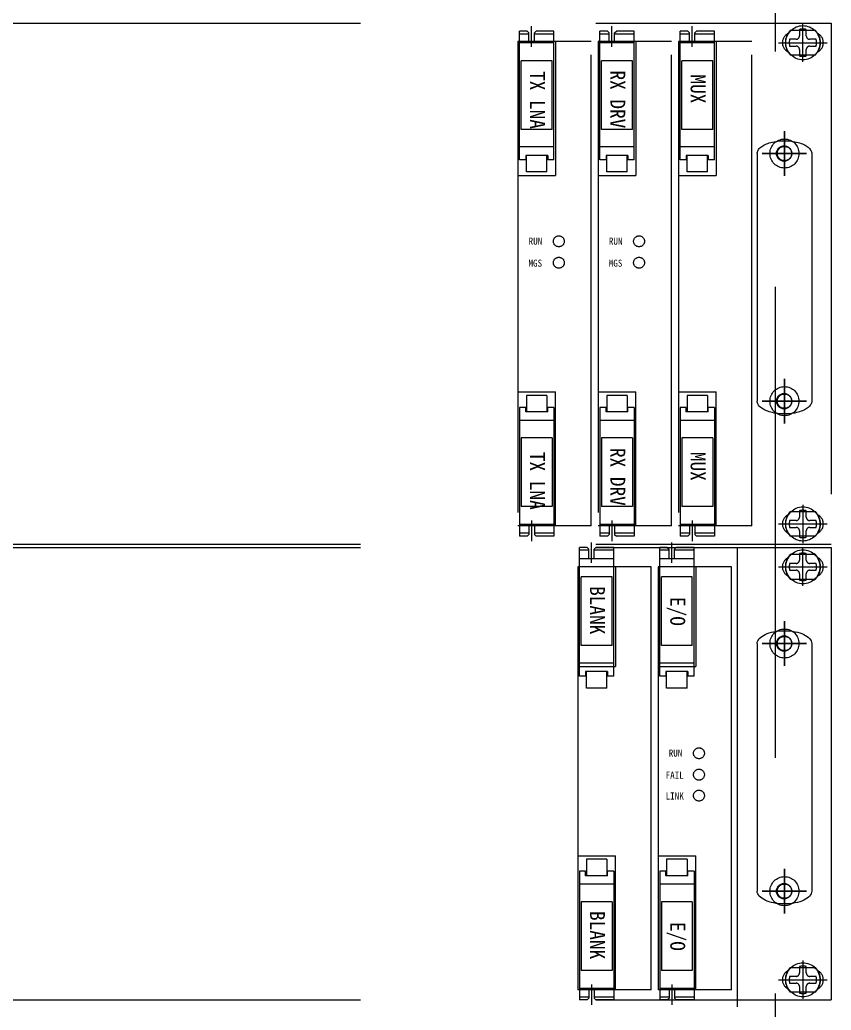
# Model space of a CAD drawing. Header units: millimetres. Extents: x 0 to 2521, y -5 to 594.
# Drawn here: x 2454.83 to 2463.45, y 309 to 319.51 of the extents above; entities that cross this region are included whole.
import ezdxf
from ezdxf.enums import TextEntityAlignment as Align

# ---------------------------------------------------------------- set-up
doc = ezdxf.new("R2010")
doc.units = ezdxf.units.MM
doc.header["$LTSCALE"] = 10
doc.linetypes.add('A-DASHD01', pattern=[0.75, 0.5, -0.25])
doc.layers.add('TT-WIRE-EQPM', color=2, linetype='Continuous')
doc.styles.add('굴림체', font='GulimChe.ttf')

msp = doc.modelspace()

# ---------------------------------------------------------------- linework, layer by layer
at = {"layer": 'TT-WIRE-EQPM', "linetype": 'A-DASHD01'}
for p, q in [((2462.858667605043, 289.1771920660202), (2462.858667605042, 353.5439564083215)), ((2445.949228731539, 319.4770641636708), (2463.449767987051, 319.47706416367)), ((2460.26660394592, 319.2279086906452), (2460.26660394592, 319.4447187447568)), ((2461.119421947276, 319.2279086906452), (2461.119421947276, 319.4447187447568)), ((2461.972239948634, 319.2279086906452), (2461.972239948634, 319.4447187447568)), ((2463.148784821239, 319.0672919017828), (2463.148784821239, 319.4734378604686)), ((2463.449767987051, 319.4770641636708), (2463.449767987051, 313.9469517797818)), ((2460.13877675803, 318.0251830733403), (2460.13877675803, 319.3918460928019)), ((2460.219226294578, 319.3918460928019), (2460.13877675803, 319.3918460928019)), ((2460.23744846817, 319.3612363853015), (2460.13877675803, 319.3612363853015)), ((2460.219226294578, 319.3918460928019), (2460.23744846817, 319.3736239192091)), ((2460.23744846817, 319.2715797470893), (2460.23744846817, 319.3736239192091)), ((2460.295759423668, 319.3736239192091), (2460.31398159726, 319.3918460928019)), ((2460.295759423668, 319.2715797470893), (2460.295759423668, 319.3736239192091)), ((2460.503220229886, 319.3612363853015), (2460.295759423668, 319.3612363853015)), ((2460.503220229886, 319.3918460928019), (2460.31398159726, 319.3918460928019)), ((2460.503220229886, 318.0251830733403), (2460.503220229886, 319.3918460928019)), ((2460.991594759387, 318.0251830733403), (2460.991594759387, 319.3918460928019)), ((2461.072044295935, 319.3918460928019), (2460.991594759387, 319.3918460928019)), ((2461.090266469528, 319.3612363853015), (2460.991594759387, 319.3612363853015)), ((2461.072044295935, 319.3918460928019), (2461.090266469528, 319.3736239192091)), ((2461.090266469528, 319.2715797470893), (2461.090266469528, 319.3736239192091)), ((2461.148577425025, 319.3736239192091), (2461.166799598618, 319.3918460928019)), ((2461.148577425025, 319.2715797470893), (2461.148577425025, 319.3736239192091)), ((2461.356038231243, 319.3612363853015), (2461.148577425025, 319.3612363853015)), ((2461.356038231243, 319.3918460928019), (2461.166799598618, 319.3918460928019)), ((2461.356038231243, 318.0251830733403), (2461.356038231243, 319.3918460928019)), ((2461.844412760744, 318.0251830733403), (2461.844412760744, 319.3918460928019)), ((2461.924862297293, 319.3918460928019), (2461.844412760744, 319.3918460928019)), ((2461.943084470886, 319.3612363853015), (2461.844412760744, 319.3612363853015)), ((2461.924862297293, 319.3918460928019), (2461.943084470886, 319.3736239192091)), ((2461.943084470886, 319.2715797470893), (2461.943084470886, 319.3736239192091)), ((2462.001395426382, 319.3736239192091), (2462.019617599975, 319.3918460928019)), ((2462.001395426382, 319.2715797470893), (2462.001395426382, 319.3736239192091)), ((2462.208856232601, 319.3612363853015), (2462.001395426382, 319.3612363853015)), ((2462.208856232601, 319.3918460928019), (2462.019617599975, 319.3918460928019)), ((2462.208856232601, 318.0251830733403), (2462.208856232601, 319.3918460928019)), ((2463.282331775926, 319.4009117964177), (2463.015237866553, 319.4009117964177)), ((2463.112521789211, 319.4108110002435), (2463.112521789211, 319.3428909451768)), ((2463.185047853262, 319.3428909451768), (2463.185047853262, 319.4108110002435)), ((2460.120645242008, 319.2830569967301), (2460.120645242008, 314.1409589467231)), ((2460.52135174589, 319.2830569967301), (2460.120645242008, 319.2830569967301)), ((2460.503220229886, 319.2701255173374), (2460.13877675803, 319.2701255173374)), ((2460.900937179314, 319.2830569967301), (2460.52135174589, 319.2830569967301)), ((2460.521351745891, 319.2830569967301), (2460.521351745891, 317.8619994292301)), ((2460.900937179314, 314.1409589467231), (2460.900937179314, 319.2830569967297)), ((2460.973463243366, 319.2830569967301), (2460.973463243366, 314.1409589467231)), ((2461.374169747247, 319.2830569967301), (2460.973463243366, 319.2830569967301)), ((2461.356038231243, 319.2701255173374), (2460.991594759387, 319.2701255173374)), ((2461.753755180672, 319.2830569967301), (2461.374169747247, 319.2830569967301)), ((2461.374169747247, 319.2830569967301), (2461.374169747247, 317.8619994292301)), ((2461.753755180672, 314.1409589467231), (2461.753755180672, 319.2830569967297)), ((2461.826281244723, 319.2830569967301), (2461.826281244723, 314.1409589467231)), ((2462.226987748604, 319.2830569967301), (2461.826281244723, 319.2830569967301)), ((2462.208856232601, 319.2701255173374), (2461.844412760744, 319.2701255173374)), ((2462.606573182029, 319.2830569967301), (2462.226987748604, 319.2830569967301)), ((2462.226987748605, 319.2830569967301), (2462.226987748605, 317.8619994292301)), ((2462.606573182029, 314.1409589467231), (2462.606573182029, 319.2830569967297)), ((2462.889504142257, 319.2703648811259), (2463.408065500222, 319.2703648811259)), ((2463.076258757186, 319.3066279131514), (2463.00833870212, 319.3066279131514)), ((2463.00833870212, 319.2341018491003), (2463.076258757186, 319.2341018491003)), ((2463.289230940355, 319.3066279131514), (2463.221310885288, 319.3066279131514)), ((2463.221310885288, 319.2341018491003), (2463.289230940355, 319.2341018491003)), ((2463.015237866553, 319.1398179658339), (2463.282331775926, 319.1398179658339)), ((2463.112521789211, 319.1978388170748), (2463.112521789211, 319.1299187620079)), ((2463.185047853262, 319.1299187620079), (2463.185047853262, 319.1978388170748)), ((2460.156998931622, 318.3495377632925), (2460.156998931622, 319.0784247070055)), ((2460.484998056293, 319.0784247070055), (2460.156998931622, 319.0784247070055)), ((2460.484998056293, 318.3495377632925), (2460.484998056293, 319.0784247070055)), ((2461.009816932979, 318.3495377632925), (2461.009816932979, 319.0784247070055)), ((2461.33781605765, 319.0784247070055), (2461.009816932979, 319.0784247070055)), ((2461.33781605765, 318.3495377632925), (2461.33781605765, 319.0784247070055)), ((2461.862634934337, 318.3495377632925), (2461.862634934337, 319.0784247070055)), ((2462.190634059008, 319.0784247070055), (2461.862634934337, 319.0784247070055)), ((2462.190634059008, 318.3495377632925), (2462.190634059008, 319.0784247070055)), ((2460.484998056293, 318.3495377632925), (2460.156998931622, 318.3495377632925)), ((2461.33781605765, 318.3495377632925), (2461.009816932979, 318.3495377632925)), ((2462.190634059008, 318.3495377632925), (2461.862634934337, 318.3495377632925)), ((2462.952964448302, 318.3293392000647), (2462.952964448302, 317.8579197837333)), ((2462.952964448302, 318.3293392000647), (2462.952964448302, 317.8579197837332)), ((2462.952964448174, 317.8579197837957), (2462.952964448174, 318.3293392001273)), ((2460.503220229886, 318.1636715926458), (2460.13877675803, 318.1636715926458)), ((2460.437620404952, 318.0725607246815), (2460.204376582964, 318.0725607246815)), ((2460.204376582964, 318.0725607246815), (2460.204376582964, 318.0251830733403)), ((2460.212209397881, 317.8982624612509), (2460.212209397881, 318.0725607246815)), ((2460.429787590034, 317.8982624612509), (2460.429787590034, 318.0725607246815)), ((2460.437620404952, 318.0725607246815), (2460.437620404952, 318.0251830733403)), ((2461.356038231243, 318.1636715926458), (2460.991594759387, 318.1636715926458)), ((2461.290438406309, 318.0725607246815), (2461.057194584321, 318.0725607246815)), ((2461.057194584321, 318.0725607246815), (2461.057194584321, 318.0251830733403)), ((2461.065027399239, 317.8982624612509), (2461.065027399239, 318.0725607246815)), ((2461.282605591391, 317.8982624612509), (2461.282605591391, 318.0725607246815)), ((2461.290438406309, 318.0725607246815), (2461.290438406309, 318.0251830733403)), ((2462.208856232601, 318.1636715926458), (2461.844412760744, 318.1636715926458)), ((2462.143256407666, 318.0725607246815), (2461.910012585678, 318.0725607246815)), ((2461.910012585678, 318.0725607246815), (2461.910012585678, 318.0251830733403)), ((2461.917845400596, 317.8982624612509), (2461.917845400596, 318.0725607246815)), ((2462.135423592749, 317.8982624612509), (2462.135423592749, 318.0725607246815)), ((2462.143256407666, 318.0725607246815), (2462.143256407666, 318.0251830733403)), ((2462.66286019197, 318.0936294919614), (2462.66286019197, 315.4645596701126)), ((2463.188674156468, 318.093629491899), (2462.717254740135, 318.093629491899)), ((2463.188674156468, 318.093629491899), (2462.717254740135, 318.093629491899)), ((2462.717254740008, 318.0936294919614), (2463.18867415634, 318.0936294919614)), ((2463.243068704378, 318.0936294919614), (2463.243068704378, 315.4645596701125)), ((2460.204376582964, 318.0251830733403), (2460.13877675803, 318.0251830733403)), ((2460.503220229886, 318.0251830733403), (2460.437620404952, 318.0251830733403)), ((2461.057194584321, 318.0251830733403), (2460.991594759387, 318.0251830733403)), ((2461.356038231243, 318.0251830733403), (2461.290438406309, 318.0251830733403)), ((2461.910012585678, 318.0251830733403), (2461.844412760744, 318.0251830733403)), ((2462.208856232601, 318.0251830733403), (2462.143256407666, 318.0251830733403)), ((2460.120645242008, 317.8619994292301), (2460.521351745891, 317.8619994292301)), ((2460.429787590034, 317.8982624612509), (2460.212209397881, 317.8982624612509)), ((2460.973463243366, 317.8619994292301), (2461.374169747247, 317.8619994292301)), ((2461.282605591391, 317.8982624612509), (2461.065027399239, 317.8982624612509)), ((2461.826281244723, 317.8619994292301), (2462.226987748605, 317.8619994292301)), ((2462.135423592749, 317.8982624612509), (2461.917845400596, 317.8982624612509)), ((2462.952964448302, 315.7002693782153), (2462.952964448302, 315.2288499618836)), ((2462.952964448302, 315.700269378215), (2462.952964448302, 315.2288499618834)), ((2462.952964448174, 315.2288499619469), (2462.952964448174, 315.7002693782783)), ((2460.120645242008, 315.5620165142226), (2460.521351745891, 315.5620165142226)), ((2460.521351745891, 314.1409589467228), (2460.521351745891, 315.5620165142226)), ((2460.973463243366, 315.5620165142226), (2461.374169747247, 315.5620165142226)), ((2461.374169747247, 314.1409589467228), (2461.374169747247, 315.5620165142226)), ((2461.826281244723, 315.5620165142226), (2462.226987748605, 315.5620165142226)), ((2462.226987748605, 314.1409589467228), (2462.226987748605, 315.5620165142226)), ((2460.429787590087, 315.5257534821726), (2460.212209397934, 315.5257534821726)), ((2460.212209397934, 315.5257534821726), (2460.212209397934, 315.3514552187418)), ((2460.429787590087, 315.5257534821726), (2460.429787590087, 315.3514552187418)), ((2461.282605591445, 315.5257534821726), (2461.065027399291, 315.5257534821726)), ((2461.065027399291, 315.5257534821726), (2461.065027399291, 315.3514552187418)), ((2461.282605591445, 315.5257534821726), (2461.282605591445, 315.3514552187418)), ((2462.135423592802, 315.5257534821726), (2461.917845400649, 315.5257534821726)), ((2461.917845400649, 315.5257534821726), (2461.917845400649, 315.3514552187418)), ((2462.135423592802, 315.5257534821726), (2462.135423592802, 315.3514552187418)), ((2463.188674156468, 315.4645596700493), (2462.717254740135, 315.4645596700493)), ((2463.188674156468, 315.4645596700493), (2462.717254740135, 315.4645596700493)), ((2462.717254740008, 315.4645596701126), (2463.18867415634, 315.4645596701126)), ((2460.138776758082, 315.3988328700832), (2460.138776758082, 314.0321698506219)), ((2460.204376583017, 315.3988328700832), (2460.138776758082, 315.3988328700832)), ((2460.204376583017, 315.3514552187418), (2460.204376583017, 315.3988328700832)), ((2460.437620405005, 315.3514552187418), (2460.204376583017, 315.3514552187418)), ((2460.503220229939, 315.3988328700832), (2460.437620405005, 315.3988328700832)), ((2460.437620405005, 315.3514552187418), (2460.437620405005, 315.3988328700832)), ((2460.503220229939, 315.3988328700832), (2460.503220229939, 314.0321698506219)), ((2460.99159475944, 315.3988328700832), (2460.99159475944, 314.0321698506219)), ((2461.057194584374, 315.3988328700832), (2460.99159475944, 315.3988328700832)), ((2461.057194584374, 315.3514552187418), (2461.057194584374, 315.3988328700832)), ((2461.290438406362, 315.3514552187418), (2461.057194584374, 315.3514552187418)), ((2461.356038231296, 315.3988328700832), (2461.290438406362, 315.3988328700832)), ((2461.290438406362, 315.3514552187418), (2461.290438406362, 315.3988328700832)), ((2461.356038231296, 315.3988328700832), (2461.356038231296, 314.0321698506219)), ((2461.844412760797, 315.3988328700832), (2461.844412760797, 314.0321698506219)), ((2461.910012585731, 315.3988328700832), (2461.844412760797, 315.3988328700832)), ((2461.910012585731, 315.3514552187418), (2461.910012585731, 315.3988328700832)), ((2462.143256407719, 315.3514552187418), (2461.910012585731, 315.3514552187418)), ((2462.208856232653, 315.3988328700832), (2462.143256407719, 315.3988328700832)), ((2462.143256407719, 315.3514552187418), (2462.143256407719, 315.3988328700832)), ((2462.208856232653, 315.3988328700832), (2462.208856232653, 314.0321698506219)), ((2460.503220229939, 315.2603443507779), (2460.138776758082, 315.2603443507779)), ((2461.356038231296, 315.2603443507779), (2460.99159475944, 315.2603443507779)), ((2462.208856232653, 315.2603443507779), (2461.844412760797, 315.2603443507779)), ((2460.156998931675, 315.0744781801312), (2460.156998931675, 314.3455912364184)), ((2460.484998056346, 315.0744781801312), (2460.156998931675, 315.0744781801312)), ((2460.484998056346, 315.0744781801312), (2460.484998056346, 314.3455912364184)), ((2461.009816933032, 315.0744781801312), (2461.009816933032, 314.3455912364184)), ((2461.337816057704, 315.0744781801312), (2461.009816933032, 315.0744781801312)), ((2461.337816057704, 315.0744781801312), (2461.337816057704, 314.3455912364184)), ((2461.86263493439, 315.0744781801312), (2461.86263493439, 314.3455912364184)), ((2462.19063405906, 315.0744781801312), (2461.86263493439, 315.0744781801312)), ((2462.19063405906, 315.0744781801312), (2462.19063405906, 314.3455912364184)), ((2460.484998056346, 314.3455912364184), (2460.156998931675, 314.3455912364184)), ((2461.337816057704, 314.3455912364184), (2461.009816933032, 314.3455912364184)), ((2462.19063405906, 314.3455912364184), (2461.86263493439, 314.3455912364184)), ((2463.015237866553, 314.2914505840195), (2463.282331775926, 314.2914505840195)), ((2463.112521789212, 314.3013497878453), (2463.112521789212, 314.2334297327787)), ((2463.14878482124, 314.3639766480706), (2463.14878482124, 313.9578306893848)), ((2463.185047853264, 314.2334297327787), (2463.185047853264, 314.3013497878453)), ((2460.266603945973, 314.1961072527789), (2460.266603945973, 313.9792971986672)), ((2461.11942194733, 314.1961072527789), (2461.11942194733, 313.9792971986672)), ((2461.972239948687, 314.1961072527789), (2461.972239948687, 313.9792971986672)), ((2463.076258757187, 314.1971667007531), (2463.00833870212, 314.1971667007531)), ((2463.289230940355, 314.1971667007531), (2463.221310885289, 314.1971667007531)), ((2460.900937179314, 314.1409589467229), (2460.120645242008, 314.1409589467231)), ((2460.503220229939, 314.1538904260865), (2460.138776758082, 314.1538904260865)), ((2460.237448468224, 314.1524361963347), (2460.237448468224, 314.0503920242148)), ((2460.295759423721, 314.1524361963347), (2460.295759423721, 314.0503920242148)), ((2461.753755180672, 314.1409589467229), (2460.973463243366, 314.1409589467231)), ((2461.356038231296, 314.1538904260865), (2460.99159475944, 314.1538904260865)), ((2461.090266469581, 314.1524361963347), (2461.090266469581, 314.0503920242148)), ((2461.148577425079, 314.1524361963347), (2461.148577425079, 314.0503920242148)), ((2462.606573182029, 314.1409589467229), (2461.826281244723, 314.1409589467231)), ((2462.208856232653, 314.1538904260865), (2461.844412760797, 314.1538904260865)), ((2461.943084470939, 314.1524361963347), (2461.943084470939, 314.0503920242148)), ((2462.001395426435, 314.1524361963347), (2462.001395426435, 314.0503920242148)), ((2462.889504142257, 314.1609036687277), (2463.408065500222, 314.1609036687277)), ((2463.00833870212, 314.1246406367022), (2463.076258757187, 314.1246406367022)), ((2463.112521789212, 314.0883776046766), (2463.112521789212, 314.0204575496099)), ((2463.185047853264, 314.0204575496099), (2463.185047853264, 314.0883776046766)), ((2463.221310885289, 314.1246406367022), (2463.289230940355, 314.1246406367022)), ((2460.237448468224, 314.0627795581226), (2460.138776758082, 314.0627795581226)), ((2460.219226294631, 314.0321698506219), (2460.138776758082, 314.0321698506219)), ((2460.219226294631, 314.0321698506219), (2460.237448468224, 314.0503920242148)), ((2460.503220229939, 314.0627795581226), (2460.295759423721, 314.0627795581226)), ((2460.295759423721, 314.0503920242148), (2460.313981597314, 314.0321698506219)), ((2460.503220229939, 314.0321698506219), (2460.313981597314, 314.0321698506219)), ((2460.902745421216, 313.7484781565585), (2460.902745421216, 313.9652882106703)), ((2461.090266469581, 314.0627795581226), (2460.99159475944, 314.0627795581226)), ((2461.072044295988, 314.0321698506219), (2460.99159475944, 314.0321698506219)), ((2461.072044295988, 314.0321698506219), (2461.090266469581, 314.0503920242148)), ((2461.356038231296, 314.0627795581226), (2461.148577425079, 314.0627795581226)), ((2461.148577425079, 314.0503920242148), (2461.166799598671, 314.0321698506219)), ((2461.356038231296, 314.0321698506219), (2461.166799598671, 314.0321698506219)), ((2461.755563422574, 313.7484781565585), (2461.755563422574, 313.9652882106703)), ((2461.943084470939, 314.0627795581226), (2461.844412760797, 314.0627795581226)), ((2461.924862297345, 314.0321698506219), (2461.844412760797, 314.0321698506219)), ((2461.924862297345, 314.0321698506219), (2461.943084470939, 314.0503920242148)), ((2462.208856232653, 314.0627795581226), (2462.001395426435, 314.0627795581226)), ((2462.001395426435, 314.0503920242148), (2462.019617600028, 314.0321698506219)), ((2462.208856232653, 314.0321698506219), (2462.019617600028, 314.0321698506219)), ((2463.282331775926, 314.0303567534358), (2463.015237866553, 314.0303567534358)), ((2445.949228731539, 313.9469517797818), (2463.449767987051, 313.9469517797792)), ((2445.949228731554, 313.912415558653), (2463.449767987075, 313.9124155586522)), ((2445.949228731554, 313.912415558653), (2463.449767987075, 313.9124155586522)), ((2460.774918233325, 312.545752539253), (2460.774918233325, 313.9124155587152)), ((2460.855367769874, 313.9124155587154), (2460.774918233325, 313.9124155587152)), ((2460.873589943467, 313.8818058512149), (2460.774918233325, 313.8818058512149)), ((2460.855367769874, 313.9124155587152), (2460.873589943467, 313.8941933851224)), ((2460.873589943467, 313.7921492130026), (2460.873589943467, 313.8941933851224)), ((2460.931900898964, 313.8941933851224), (2460.950123072556, 313.9124155587152)), ((2460.931900898964, 313.7921492130026), (2460.931900898964, 313.8941933851224)), ((2461.139361705182, 313.8818058512149), (2460.931900898964, 313.8818058512149)), ((2461.139361705182, 313.9124155587152), (2460.950123072556, 313.9124155587152)), ((2461.139361705182, 312.545752539253), (2461.139361705182, 313.9124155587152)), ((2461.627736234683, 312.545752539253), (2461.627736234683, 313.9124155587152)), ((2461.708185771232, 313.9124155587154), (2461.627736234683, 313.9124155587152)), ((2461.726407944825, 313.8818058512149), (2461.627736234683, 313.8818058512149)), ((2461.708185771232, 313.9124155587152), (2461.726407944825, 313.8941933851224)), ((2461.726407944825, 313.7921492130026), (2461.726407944825, 313.8941933851224)), ((2461.784718900322, 313.8941933851224), (2461.802941073915, 313.9124155587152)), ((2461.784718900322, 313.7921492130026), (2461.784718900322, 313.8941933851224)), ((2461.99217970654, 313.8818058512149), (2461.784718900322, 313.8818058512149)), ((2461.99217970654, 313.9124155587152), (2461.802941073915, 313.9124155587152)), ((2461.99217970654, 312.545752539253), (2461.99217970654, 313.9124155587152)), ((2462.448908303577, 313.9124155586767), (2462.448908303577, 309.0350377512446)), ((2463.148784821263, 313.5026432967648), (2463.148784821263, 313.9087892554509)), ((2463.148784821263, 313.5026432967648), (2463.148784821263, 313.9087892554509)), ((2463.449767987075, 313.912415558653), (2463.449767987075, 309.107563815272)), ((2463.449767987075, 313.912415558653), (2463.449767987075, 309.107563815272)), ((2461.139361705182, 313.7906949832508), (2460.774918233325, 313.7906949832508)), ((2461.99217970654, 313.7906949832508), (2461.627736234683, 313.7906949832508)), ((2463.28233177595, 313.8362631913998), (2463.015237866577, 313.8362631913998)), ((2463.28233177595, 313.8362631913998), (2463.015237866577, 313.8362631913998)), ((2460.756786717378, 313.7057163849206), (2460.756786717378, 309.2163529113723)), ((2461.157493221259, 313.7057163849206), (2460.756786717378, 313.7057163849206)), ((2461.537078654685, 313.7057163849206), (2461.157493221259, 313.7057163849206)), ((2461.15749322126, 313.7057163849206), (2461.15749322126, 312.6472891376781)), ((2461.537078654685, 309.2163529113723), (2461.537078654685, 313.7057163849203)), ((2461.609604718736, 313.7057163849206), (2461.609604718736, 309.2163529113723)), ((2462.010311222617, 313.7057163849206), (2461.609604718736, 313.7057163849206)), ((2462.389896656043, 313.7057163849206), (2462.010311222617, 313.7057163849206)), ((2462.010311222618, 313.7057163849206), (2462.010311222618, 312.6472891376781)), ((2462.389896656043, 309.2163529113723), (2462.389896656043, 313.7057163849203)), ((2462.889504142281, 313.7057162761079), (2463.408065500245, 313.7057162761079)), ((2462.889504142281, 313.7057162761079), (2463.408065500245, 313.7057162761079)), ((2460.793140406918, 312.8701072292055), (2460.793140406918, 313.5989941729187)), ((2461.12113953159, 313.5989941729187), (2460.793140406918, 313.5989941729187)), ((2461.12113953159, 312.8701072292055), (2461.12113953159, 313.5989941729187)), ((2461.645958408276, 312.8701072292055), (2461.645958408276, 313.5989941729187)), ((2461.973957532948, 313.5989941729187), (2461.645958408276, 313.5989941729187)), ((2461.973957532948, 312.8701072292055), (2461.973957532948, 313.5989941729187)), ((2462.448908303577, 313.5497852384214), (2462.448908303577, 309.3976680715)), ((2463.015237866577, 313.5751693608159), (2463.28233177595, 313.5751693608159)), ((2463.015237866577, 313.5751693608159), (2463.28233177595, 313.5751693608159)), ((2462.952964448325, 313.1273209153019), (2462.952964448325, 312.65590149897)), ((2462.952964448325, 313.1273209153019), (2462.952964448325, 312.65590149897)), ((2462.952964448325, 313.1273209153019), (2462.952964448325, 312.65590149897)), ((2462.952964448325, 313.1273209153019), (2462.952964448325, 312.65590149897)), ((2462.952964448419, 312.6559014990337), (2462.952964448419, 313.1273209153655)), ((2461.12113953159, 312.8701072292055), (2460.793140406918, 312.8701072292055)), ((2461.973957532948, 312.8701072292055), (2461.645958408276, 312.8701072292055)), ((2462.662860192216, 312.8916112071998), (2462.662860192216, 310.2625413853496)), ((2463.188674156491, 312.8916112071358), (2462.71725474016, 312.8916112071358)), ((2463.188674156491, 312.8916112071358), (2462.71725474016, 312.8916112071358)), ((2463.188674156491, 312.8916112071358), (2462.71725474016, 312.8916112071358)), ((2463.188674156491, 312.8916112071358), (2462.71725474016, 312.8916112071358)), ((2462.717254740254, 312.8916112071998), (2463.188674156585, 312.8916112071998)), ((2463.243068704624, 312.8916112071995), (2463.243068704624, 310.2625413853496)), ((2460.756786717378, 312.6472891376781), (2461.15749322126, 312.6472891376781)), ((2461.139361705182, 312.6842410585586), (2460.774918233325, 312.6842410585586)), ((2461.609604718735, 312.6472891376781), (2462.010311222618, 312.6472891376781)), ((2461.99217970654, 312.6842410585586), (2461.627736234683, 312.6842410585586)), ((2460.840518058259, 312.545752539253), (2460.774918233325, 312.545752539253)), ((2461.073761880248, 312.5931301905945), (2460.840518058259, 312.5931301905945)), ((2460.840518058259, 312.5931301905945), (2460.840518058259, 312.545752539253)), ((2460.848350873177, 312.4188319271638), (2460.848350873177, 312.5931301905945)), ((2461.06592906533, 312.4188319271638), (2461.06592906533, 312.5931301905945)), ((2461.073761880248, 312.5931301905945), (2461.073761880248, 312.545752539253)), ((2461.139361705182, 312.545752539253), (2461.073761880248, 312.545752539253)), ((2461.693336059618, 312.545752539253), (2461.627736234683, 312.545752539253)), ((2461.926579881606, 312.5931301905945), (2461.693336059618, 312.5931301905945)), ((2461.693336059618, 312.5931301905945), (2461.693336059618, 312.545752539253)), ((2461.701168874535, 312.4188319271638), (2461.701168874535, 312.5931301905945)), ((2461.918747066688, 312.4188319271638), (2461.918747066688, 312.5931301905945)), ((2461.926579881606, 312.5931301905945), (2461.926579881606, 312.545752539253)), ((2461.99217970654, 312.545752539253), (2461.926579881606, 312.545752539253)), ((2461.06592906533, 312.4188319271638), (2460.848350873177, 312.4188319271638)), ((2461.918747066688, 312.4188319271638), (2461.701168874535, 312.4188319271638)), ((2460.756786717378, 310.6374104788733), (2461.157493221261, 310.6374104788733)), ((2461.065929065327, 310.6011474468132), (2460.848350873174, 310.6011474468132)), ((2460.848350873174, 310.6011474468132), (2460.848350873174, 310.4268491833826)), ((2461.065929065327, 310.6011474468132), (2461.065929065327, 310.4268491833826)), ((2461.157493221261, 309.216352911372), (2461.157493221261, 310.6374104788733)), ((2461.609604718736, 310.6374104788733), (2462.010311222618, 310.6374104788733)), ((2461.918747066685, 310.6011474468132), (2461.701168874532, 310.6011474468132)), ((2461.701168874532, 310.6011474468132), (2461.701168874532, 310.4268491833826)), ((2461.918747066685, 310.6011474468132), (2461.918747066685, 310.4268491833826)), ((2462.010311222618, 309.216352911372), (2462.010311222618, 310.6374104788733)), ((2462.952964448325, 310.498251093451), (2462.952964448325, 310.026831677119)), ((2462.952964448325, 310.4982510934508), (2462.952964448325, 310.026831677119)), ((2462.952964448325, 310.498251093451), (2462.952964448325, 310.026831677119)), ((2462.952964448325, 310.4982510934508), (2462.952964448325, 310.026831677119)), ((2462.952964448419, 310.0268316771838), (2462.952964448419, 310.4982510935155)), ((2460.774918233322, 310.474226834724), (2460.774918233322, 309.1075638152618)), ((2460.840518058257, 310.474226834724), (2460.774918233322, 310.474226834724)), ((2460.840518058257, 310.4268491833826), (2460.840518058257, 310.474226834724)), ((2461.073761880245, 310.4268491833826), (2460.840518058257, 310.4268491833826)), ((2461.139361705179, 310.474226834724), (2461.073761880245, 310.474226834724)), ((2461.073761880245, 310.4268491833826), (2461.073761880245, 310.474226834724)), ((2461.139361705179, 310.474226834724), (2461.139361705179, 309.1075638152618)), ((2461.62773623468, 310.474226834724), (2461.62773623468, 309.1075638152618)), ((2461.693336059614, 310.474226834724), (2461.62773623468, 310.474226834724)), ((2461.693336059614, 310.4268491833826), (2461.693336059614, 310.474226834724)), ((2461.926579881603, 310.4268491833826), (2461.693336059614, 310.4268491833826)), ((2461.992179706537, 310.474226834724), (2461.926579881603, 310.474226834724)), ((2461.926579881603, 310.4268491833826), (2461.926579881603, 310.474226834724)), ((2461.992179706537, 310.474226834724), (2461.992179706537, 309.1075638152618)), ((2461.139361705179, 310.3357383154184), (2460.774918233322, 310.3357383154184)), ((2461.992179706537, 310.3357383154184), (2461.62773623468, 310.3357383154184)), ((2463.188674156491, 310.2625413852851), (2462.71725474016, 310.2625413852851)), ((2463.188674156491, 310.262541385285), (2462.71725474016, 310.262541385285)), ((2463.188674156491, 310.2625413852851), (2462.71725474016, 310.2625413852851)), ((2463.188674156491, 310.262541385285), (2462.71725474016, 310.262541385285)), ((2462.717254740254, 310.2625413853496), (2463.188674156585, 310.2625413853496)), ((2460.793140406915, 310.1498721447717), (2460.793140406915, 309.4209852010584)), ((2461.121139531586, 310.1498721447717), (2460.793140406915, 310.1498721447717)), ((2461.121139531586, 310.1498721447717), (2461.121139531586, 309.4209852010584)), ((2461.645958408274, 310.1498721447717), (2461.645958408274, 309.4209852010584)), ((2461.973957532944, 310.1498721447717), (2461.645958408274, 310.1498721447717)), ((2461.973957532944, 310.1498721447717), (2461.973957532944, 309.4209852010584)), ((2463.015237866578, 309.4520626195099), (2463.28233177595, 309.4520626195099)), ((2463.015237866578, 309.4520626195099), (2463.28233177595, 309.4520626195099)), ((2463.148784821264, 309.524588683561), (2463.148784821264, 309.118442724875)), ((2463.148784821264, 309.524588683561), (2463.148784821264, 309.118442724875)), ((2461.121139531586, 309.4209852010584), (2460.793140406915, 309.4209852010584)), ((2461.973957532944, 309.4209852010584), (2461.645958408274, 309.4209852010584)), ((2460.902745421213, 309.2715012174185), (2460.902745421213, 309.0546911633068)), ((2461.755563422571, 309.2715012174185), (2461.755563422571, 309.0546911633068)), ((2462.889504142281, 309.3215157042179), (2463.408065500246, 309.3215157042179)), ((2462.889504142281, 309.3215157042179), (2463.408065500246, 309.3215157042179)), ((2461.537078654685, 309.2163529113723), (2460.756786717378, 309.2163529113723)), ((2461.139361705179, 309.2292843907263), (2460.774918233322, 309.2292843907263)), ((2460.873589943464, 309.1381735227621), (2460.774918233322, 309.1381735227621)), ((2460.873589943464, 309.2278301609746), (2460.873589943464, 309.1257859888546)), ((2460.931900898961, 309.2278301609746), (2460.931900898961, 309.1257859888546)), ((2461.139361705179, 309.1381735227621), (2460.931900898961, 309.1381735227621)), ((2462.389896656043, 309.2163529113723), (2461.609604718736, 309.2163529113723)), ((2461.992179706537, 309.2292843907263), (2461.62773623468, 309.2292843907263)), ((2461.726407944822, 309.1381735227621), (2461.62773623468, 309.1381735227621)), ((2461.726407944822, 309.2278301609746), (2461.726407944822, 309.1257859888546)), ((2461.784718900319, 309.2278301609746), (2461.784718900319, 309.1257859888546)), ((2461.992179706537, 309.1381735227621), (2461.784718900319, 309.1381735227621)), ((2463.28233177595, 309.1909687889261), (2463.015237866578, 309.1909687889261)), ((2463.28233177595, 309.1909687889261), (2463.015237866578, 309.1909687889261)), ((2445.949228731554, 309.1075638152721), (2463.449767987075, 309.1075638152694)), ((2445.949228731554, 309.1075638152721), (2463.449767987075, 309.1075638152694)), ((2460.855367769871, 309.1075638152618), (2460.774918233322, 309.1075638152618)), ((2460.855367769871, 309.1075638152618), (2460.873589943464, 309.1257859888546)), ((2460.931900898961, 309.1257859888546), (2460.950123072554, 309.1075638152618)), ((2461.139361705179, 309.1075638152618), (2460.950123072554, 309.1075638152618)), ((2461.708185771229, 309.1075638152618), (2461.62773623468, 309.1075638152618)), ((2461.708185771229, 309.1075638152618), (2461.726407944822, 309.1257859888546)), ((2461.784718900319, 309.1257859888546), (2461.802941073912, 309.1075638152618)), ((2461.992179706537, 309.1075638152618), (2461.802941073912, 309.1075638152618))]:
    msp.add_line(p, q, dxfattribs=at)
for points in [[(2462.997688854527, 313.6054905502668, -0.663324958351864), (2462.997688854527, 313.8059420019486)], [(2462.997688854527, 313.6054905502668, -0.663324958351864), (2462.997688854527, 313.8059420019486)], [(2463.299880787983, 313.8059420019537, -0.6633249584375194), (2463.299880787983, 313.6054905502618)], [(2463.299880787983, 313.8059420019537, -0.6633249584375194), (2463.299880787983, 313.6054905502618)], [(2462.997688854528, 309.2212899783769, -0.663324958351864), (2462.997688854528, 309.4217414300589)], [(2462.997688854528, 309.2212899783769, -0.663324958351864), (2462.997688854528, 309.4217414300589)], [(2463.299880787984, 309.4217414300639, -0.6633249584375194), (2463.299880787984, 309.2212899783719)], [(2463.299880787984, 309.4217414300639, -0.6633249584375194), (2463.299880787984, 309.2212899783719)]]:
    msp.add_lwpolyline(points, format="xyb", dxfattribs=at)
for points in [[(2463.07625875721, 313.7419793081334), (2463.008338702144, 313.7419793081334, 0.1270166537925512), (2463.008338702144, 313.6694532440823), (2463.07625875721, 313.6694532440823, -0.4142135623730951), (2463.112521789236, 313.6331902120568), (2463.112521789236, 313.5652701569899, 0.1270166537926981), (2463.185047853287, 313.5652701569899), (2463.185047853287, 313.6331902120568, -0.414213562373095), (2463.221310885312, 313.6694532440823), (2463.289230940379, 313.6694532440823, 0.1270166537925509), (2463.289230940379, 313.7419793081334), (2463.221310885312, 313.7419793081334, -0.4142135623730488), (2463.185047853287, 313.778242340159), (2463.185047853287, 313.8461623952257, 0.127016653792698), (2463.112521789236, 313.8461623952257), (2463.112521789236, 313.778242340159, -0.4142135623730605)], [(2463.07625875721, 313.7419793081334), (2463.008338702144, 313.7419793081334, 0.1270166537925512), (2463.008338702144, 313.6694532440823), (2463.07625875721, 313.6694532440823, -0.4142135623730951), (2463.112521789236, 313.6331902120568), (2463.112521789236, 313.5652701569899, 0.1270166537926981), (2463.185047853287, 313.5652701569899), (2463.185047853287, 313.6331902120568, -0.414213562373095), (2463.221310885312, 313.6694532440823), (2463.289230940379, 313.6694532440823, 0.1270166537925509), (2463.289230940379, 313.7419793081334), (2463.221310885312, 313.7419793081334, -0.4142135623730488), (2463.185047853287, 313.778242340159), (2463.185047853287, 313.8461623952257, 0.127016653792698), (2463.112521789236, 313.8461623952257), (2463.112521789236, 313.778242340159, -0.4142135623730605)], [(2463.076258757211, 309.3577787362435), (2463.008338702144, 309.3577787362435, 0.1270166537925512), (2463.008338702144, 309.2852526721924), (2463.076258757211, 309.2852526721924, -0.4142135623730951), (2463.112521789236, 309.2489896401668), (2463.112521789236, 309.1810695851002, 0.1270166537926981), (2463.185047853287, 309.1810695851002), (2463.185047853287, 309.2489896401668, -0.414213562373095), (2463.221310885313, 309.2852526721924), (2463.28923094038, 309.2852526721924, 0.1270166537925509), (2463.28923094038, 309.3577787362435), (2463.221310885313, 309.3577787362435, -0.4142135623730488), (2463.185047853287, 309.394041768269), (2463.185047853287, 309.4619618233357, 0.127016653792698), (2463.112521789236, 309.4619618233357), (2463.112521789236, 309.394041768269, -0.4142135623730605)], [(2463.076258757211, 309.3577787362435), (2463.008338702144, 309.3577787362435, 0.1270166537925512), (2463.008338702144, 309.2852526721924), (2463.076258757211, 309.2852526721924, -0.4142135623730951), (2463.112521789236, 309.2489896401668), (2463.112521789236, 309.1810695851002, 0.1270166537926981), (2463.185047853287, 309.1810695851002), (2463.185047853287, 309.2489896401668, -0.414213562373095), (2463.221310885313, 309.2852526721924), (2463.28923094038, 309.2852526721924, 0.1270166537925509), (2463.28923094038, 309.3577787362435), (2463.221310885313, 309.3577787362435, -0.4142135623730488), (2463.185047853287, 309.394041768269), (2463.185047853287, 309.4619618233357, 0.127016653792698), (2463.112521789236, 309.4619618233357), (2463.112521789236, 309.394041768269, -0.4142135623730605)]]:
    msp.add_lwpolyline(points, format="xyb", close=True, dxfattribs=at)
for centre, radius in [((2463.148784821237, 319.2703648811259), 0.1813151601275688), ((2462.952964448174, 318.0936294919614), 0.1541178861085), ((2462.949338144991, 318.0936294919614), 0.08159182205744119), ((2462.952964448302, 318.093629491899), 0.07615236725357888), ((2460.555555716689, 317.1617186699535), 0.05802085124082201), ((2461.408373718047, 317.1617186699535), 0.05802085124082201), ((2460.555555716689, 316.93453282588), 0.05802085124082201), ((2461.408373718047, 316.93453282588), 0.05802085124082201), ((2462.952964448174, 315.4645596701126), 0.1541178861085), ((2462.949338144991, 315.4645596701126), 0.08159182205744119), ((2462.952964448302, 315.4645596700493), 0.07615236725357888), ((2463.148784821238, 314.1609036687277), 0.1813151601275688), ((2463.148784821261, 313.7057162761079), 0.1813151601276507), ((2463.148784821261, 313.7057162761079), 0.1813151601276507), ((2462.952964448419, 312.8916112071998), 0.1541178861084539), ((2462.949338145237, 312.8916112071995), 0.08159182205741676), ((2462.952964448325, 312.8916112071358), 0.0761523672536133), ((2462.952964448325, 312.8916112071358), 0.0761523672536133), ((2462.044515193418, 311.7266397919807), 0.05802085124087479), ((2462.044515193418, 311.499453947907), 0.05802085124087479), ((2462.044515193418, 311.2773683714215), 0.05802085124087479), ((2462.952964448419, 310.2625413853496), 0.1541178861084539), ((2462.949338145237, 310.2625413853496), 0.08159182205741676), ((2462.952964448325, 310.262541385285), 0.0761523672536133), ((2462.952964448325, 310.262541385285), 0.0761523672536133), ((2463.148784821262, 309.3215157042179), 0.1813151601276507), ((2463.148784821262, 309.3215157042179), 0.1813151601276507)]:
    msp.add_circle(centre, radius, dxfattribs=at)
for centre, radius, start, end in [((2463.03999572516, 319.2703648811257), 0.1087890960765278, 112.8853804538191, 247.1146195461809), ((2463.148784821239, 319.2703648811259), 0.1867546149313515, 135.650837531407, 224.349162468593), ((2463.076258757186, 319.3428909451768), 0.03626303202550207, 270, 0), ((2463.148784821237, 319.2703648811255), 0.1450521281022784, 75.52248781408316, 104.4775121859169), ((2463.221310885288, 319.3428909451768), 0.03626303202550619, 179.9999999999674, 269.9999999999349), ((2463.148784821239, 319.2703648811259), 0.186754614931352, 315.6508375314071, 44.34916246859297), ((2463.257573917313, 319.2703648811255), 0.1087890960765693, 292.8853804470297, 67.11461955297035), ((2463.148784821237, 319.2703648811259), 0.145052128102084, 165.5224878140579, 194.4775121859358), ((2463.076258757186, 319.1978388170748), 0.03626303202549382, 359.9999999999674, 89.99999999993486), ((2463.221310885288, 319.1978388170748), 0.03626303202550207, 90, 180), ((2463.148784821237, 319.2703648811259), 0.145052128102084, 345.5224878140579, 14.47751218593576), ((2463.148784821237, 319.2703648811259), 0.1450521281022784, 255.5224878140831, 284.4775121859169), ((2463.14878482124, 314.1609036687277), 0.1867546149313515, 135.650837531407, 224.349162468593), ((2463.148784821238, 314.1609036687271), 0.1450521281026063, 75.52248781408316, 104.4775121859169), ((2463.14878482124, 314.1609036687277), 0.186754614931352, 315.6508375314071, 44.34916246859297), ((2463.039995725162, 314.1609036687276), 0.1087890960765354, 112.8853804538191, 247.1146195461809), ((2463.148784821238, 314.1609036687277), 0.1450521281020851, 165.5224878140579, 194.4775121859358), ((2463.076258757187, 314.2334297327788), 0.03626303202556803, 269.9999999998697, 359.9999999999023), ((2463.221310885289, 314.2334297327787), 0.03626303202548558, 179.9999999999349, 269.9999999999349), ((2463.148784821238, 314.1609036687277), 0.1450521281020851, 345.5224878140579, 14.47751218593576), ((2463.257573917314, 314.1609036687276), 0.1087890960765693, 292.8853804470297, 67.11461955297035), ((2463.076258757187, 314.0883776046765), 0.03626303202557628, 6.513775987637282e-11, 90.00000000006513), ((2463.221310885289, 314.0883776046766), 0.03626303202550207, 90.00000000006513, 180.0000000000651), ((2463.148784821238, 314.1609036687282), 0.1450521281026063, 255.5224878140831, 284.4775121859169), ((2463.148784821263, 313.7057162761079), 0.1867546149314359, 135.6508375314992, 224.3491624683303), ((2463.148784821263, 313.7057162761079), 0.1867546149314359, 135.6508375314992, 224.3491624683303), ((2463.148784821263, 313.7057162761079), 0.1867546149314365, 315.650837531665, 44.34916246850084), ((2463.148784821263, 313.7057162761079), 0.1867546149314365, 315.650837531665, 44.34916246850084), ((2463.148784821264, 309.3215157042179), 0.1867546149314359, 135.650837531665, 224.3491624685009), ((2463.148784821264, 309.3215157042179), 0.1867546149314359, 135.650837531665, 224.3491624685009), ((2463.148784821264, 309.3215157042179), 0.1867546149314365, 315.6508375314992, 44.34916246833505), ((2463.148784821264, 309.3215157042179), 0.1867546149314365, 315.6508375314992, 44.34916246833505)]:
    msp.add_arc(centre, radius, start, end, dxfattribs=at)
at = {"layer": 'TT-WIRE-EQPM', "linetype": 'A-DASHD01', "extrusion": (0, 0, -1)}
for centre, major_axis, ratio, start_param, end_param in [((2462.952964448174, 318.0936294919614), (-0.2901042562042145, 5.444935496353592e-14), 0.4687499999996091, -4.003464226798314e-13, 3.141592653589393), ((2462.952964448174, 315.4645596701126), (-0.2901042562042474, 2.720135102717855e-14), 0.468749999999556, 3.141592653589591, 6.283185307179385), ((2462.952964448419, 312.8916112071995), (-0.2901042562041485, 5.393402687054446e-14), 0.4687500000000569, -3.965716643961059e-13, 3.141592653589397), ((2462.952964448419, 310.2625413853496), (-0.2901042562041484, 3.241905449526684e-14), 0.4687499999999432, 3.141592653589554, 6.283185307179347)]:
    msp.add_ellipse(centre, major_axis=major_axis, ratio=ratio, start_param=start_param, end_param=end_param, dxfattribs=at)

# ---------------------------------------------------------------- texts
at = {"layer": 'TT-WIRE-EQPM', "linetype": 'A-DASHD01', "style": '굴림체'}
for s, height, p in [('TX LNA', 0.1583969238874441, (2460.250879572424, 318.9690539302572)), ('RX DRV', 0.1583969238874441, (2461.103697573782, 318.9755268221041)), ('MUX', 0.1583969238874441, (2461.956515575139, 318.9333595537419)), ('TX LNA', 0.1583969238874441, (2460.250879572424, 314.9262943771167)), ('RX DRV', 0.1583969238874441, (2461.103697573782, 314.968052708268)), ('MUX', 0.1583969238874441, (2461.956515575139, 314.9262943771167)), ('BLANK', 0.1583969238875881, (2460.887021047793, 313.5008703925919)), ('E/O', 0.1583969238875881, (2461.739839049152, 313.3857187047325)), ('BLANK', 0.1583969238875881, (2460.887021047793, 310.0517483645142)), ('E/O', 0.1583969238875881, (2461.739839049152, 309.9358736926244))]:
    msp.add_text(s, height=height, rotation=270, dxfattribs=at).set_placement(p)
for s, height, p in [('RUN', 0.07462931990850727, (2460.306932848959, 317.1637668791107)), ('RUN', 0.07462931990850727, (2461.159750850316, 317.1637668791107)), ('MGS', 0.07462931990850727, (2460.305456980719, 316.9298376171821)), ('MGS', 0.07462931990850727, (2461.158274982076, 316.9298376171821)), ('RUN', 0.07462931990857515, (2461.795892325687, 311.7286880011379)), ('FAIL', 0.07462931990857515, (2461.786899127558, 311.4947587392089)), ('LINK', 0.07462931990857515, (2461.786899127558, 311.2726731627234))]:
    msp.add_text(s, height=height, dxfattribs=at).set_placement(p, align=Align.MIDDLE_CENTER)

doc.saveas('drawing.dxf')
